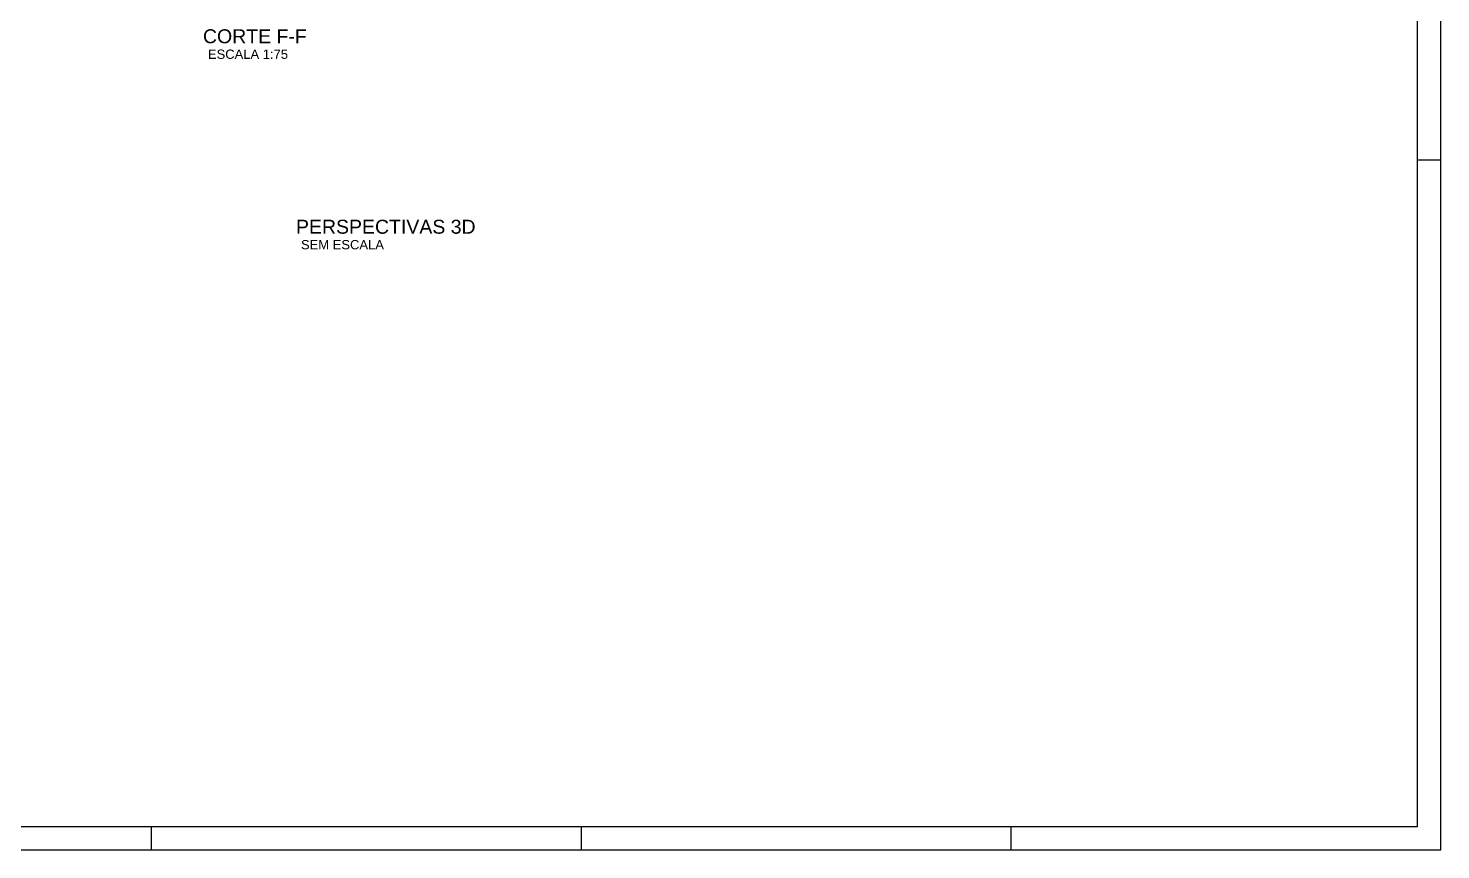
# Model space of a CAD drawing. Extents: x 37185 to 43130, y -8131 to -3926.
# Drawn here: x 40089 to 43130, y -8131 to -6363 of the extents above; entities that cross this region are included whole.
import ezdxf

# ---------------------------------------------------------------- set-up
doc = ezdxf.new("R2010")
doc.units = 0
doc.header["$MEASUREMENT"] = 0
for name, color, linetype in [('32', 7, 'CONTINUOUS'), ('35', 7, 'CONTINUOUS'), ('95', 7, 'CONTINUOUS')]:
    doc.layers.add(name, color=color, linetype=linetype)
doc.styles.add('TQS_ARIAL', font='arial.ttf')

msp = doc.modelspace()

# ---------------------------------------------------------------- linework, layer by layer
at = {"layer": '95', "linetype": 'Continuous'}
for p, q in [((43129.5, -8131.3), (43129.5, -3926.3)), ((43079.5, -8081.3), (43079.5, -3976.3)), ((43079.5, -6646.3), (43129.5, -6646.3)), ((37309.5, -8081.3), (43079.5, -8081.3)), ((40354.5, -8131.3), (40354.5, -8081.3)), ((41279.5, -8131.3), (41279.5, -8081.3)), ((42204.5, -8131.3), (42204.5, -8081.3)), ((37184.5, -8131.3), (43129.5, -8131.3))]:
    msp.add_line(p, q, dxfattribs=at)

# ---------------------------------------------------------------- texts
at = {"layer": '32', "linetype": 'Continuous', "style": 'TQS_ARIAL'}
for s, p in [('CORTE F-F', (40465, -6395.7)), ('PERSPECTIVAS 3D', (40665.3, -6805.6))]:
    msp.add_text(s, height=30, dxfattribs=at).set_placement(p)
at = {"layer": '35', "linetype": 'Continuous', "style": 'TQS_ARIAL'}
for s, p in [('ESCALA 1:75', (40475.7, -6429.3)), ('SEM ESCALA', (40676, -6839.2))]:
    msp.add_text(s, height=20, dxfattribs=at).set_placement(p)

doc.saveas('drawing.dxf')
